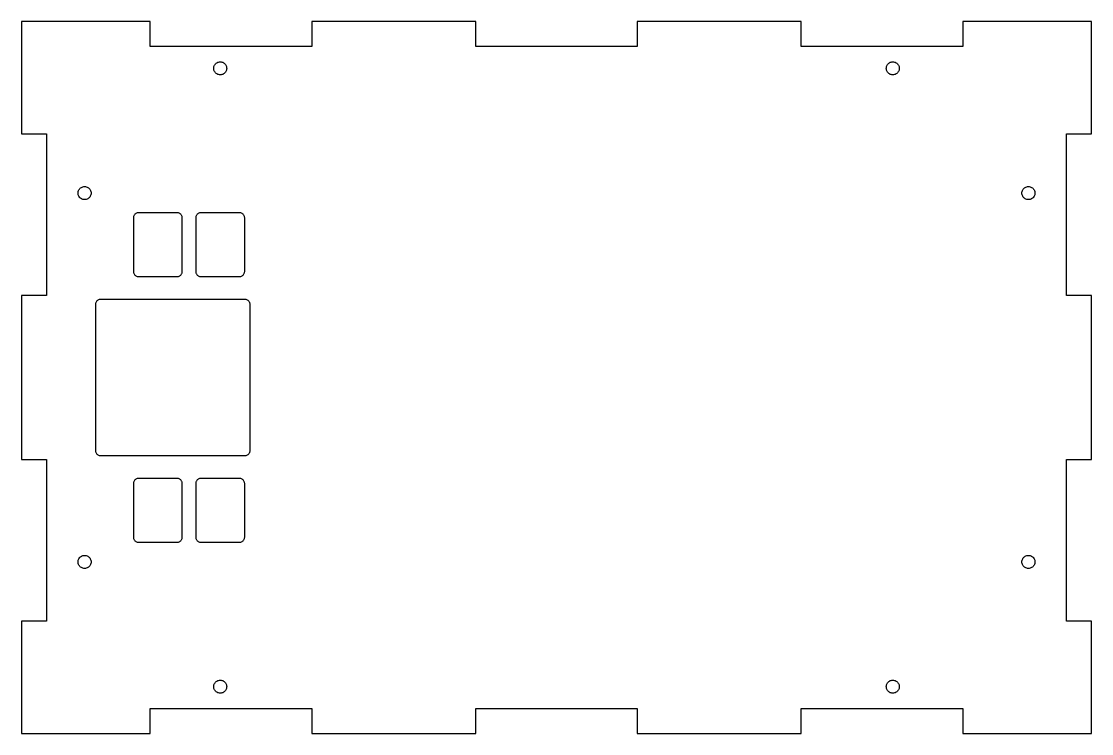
# Model space of a CAD drawing. Header units: metres. Extents: x -99 to 306, y -66 to 316.
# Drawn here: x 108.5 to 305.9, y -65.7 to 65.7 of the extents above; entities that cross this region are included whole.
import ezdxf

# ---------------------------------------------------------------- set-up
doc = ezdxf.new("R2010")
doc.units = ezdxf.units.M

msp = doc.modelspace()

# ---------------------------------------------------------------- linework, layer by layer
for p, q in [((108.552, 65.6129), (108.55, 65.6065)), ((108.55, 65.6065), (108.55, 65.6)), ((108.55, 65.6), (108.55, 44.95)), ((108.554, 65.6191), (108.552, 65.6129)), ((108.557, 65.625), (108.554, 65.6191)), ((108.56, 65.6304), (108.557, 65.625)), ((108.565, 65.6353), (108.56, 65.6304)), ((108.57, 65.6397), (108.565, 65.6353)), ((108.575, 65.6433), (108.57, 65.6397)), ((108.581, 65.6462), (108.575, 65.6433)), ((108.587, 65.6483), (108.581, 65.6462)), ((108.593, 65.6496), (108.587, 65.6483)), ((108.6, 65.65), (108.593, 65.6496)), ((132.25, 65.65), (108.6, 65.65)), ((132.257, 65.6496), (132.25, 65.65)), ((132.263, 65.6483), (132.257, 65.6496)), ((132.269, 65.6462), (132.263, 65.6483)), ((132.275, 65.6433), (132.269, 65.6462)), ((132.28, 65.6397), (132.275, 65.6433)), ((132.285, 65.6353), (132.28, 65.6397)), ((132.29, 65.6304), (132.285, 65.6353)), ((132.293, 65.625), (132.29, 65.6304)), ((132.296, 65.6191), (132.293, 65.625)), ((132.298, 65.6129), (132.296, 65.6191)), ((132.3, 65.6065), (132.298, 65.6129)), ((132.3, 65.6), (132.3, 65.6065)), ((132.3, 61.04), (132.3, 65.6)), ((162.102, 65.6129), (162.1, 65.6065)), ((162.1, 65.6065), (162.1, 65.6)), ((162.1, 65.6), (162.1, 61.04)), ((162.104, 65.6191), (162.102, 65.6129)), ((162.107, 65.625), (162.104, 65.6191)), ((162.11, 65.6304), (162.107, 65.625)), ((162.115, 65.6353), (162.11, 65.6304)), ((162.12, 65.6397), (162.115, 65.6353)), ((162.125, 65.6433), (162.12, 65.6397)), ((162.131, 65.6462), (162.125, 65.6433)), ((162.137, 65.6483), (162.131, 65.6462)), ((162.143, 65.6496), (162.137, 65.6483)), ((162.15, 65.65), (162.143, 65.6496)), ((192.25, 65.65), (162.15, 65.65)), ((192.257, 65.6496), (192.25, 65.65)), ((192.263, 65.6483), (192.257, 65.6496)), ((192.269, 65.6462), (192.263, 65.6483)), ((192.275, 65.6433), (192.269, 65.6462)), ((192.28, 65.6397), (192.275, 65.6433)), ((192.285, 65.6353), (192.28, 65.6397)), ((192.29, 65.6304), (192.285, 65.6353)), ((192.293, 65.625), (192.29, 65.6304)), ((192.296, 65.6191), (192.293, 65.625)), ((192.298, 65.6129), (192.296, 65.6191)), ((192.3, 65.6065), (192.298, 65.6129)), ((192.3, 65.6), (192.3, 65.6065)), ((192.3, 61.04), (192.3, 65.6)), ((222.102, 65.6129), (222.1, 65.6065)), ((222.1, 65.6065), (222.1, 65.6)), ((222.1, 65.6), (222.1, 61.04)), ((222.104, 65.6191), (222.102, 65.6129)), ((222.107, 65.625), (222.104, 65.6191)), ((222.11, 65.6304), (222.107, 65.625)), ((222.115, 65.6353), (222.11, 65.6304)), ((222.12, 65.6397), (222.115, 65.6353)), ((222.125, 65.6433), (222.12, 65.6397)), ((222.131, 65.6462), (222.125, 65.6433)), ((222.137, 65.6483), (222.131, 65.6462)), ((222.143, 65.6496), (222.137, 65.6483)), ((222.15, 65.65), (222.143, 65.6496)), ((252.25, 65.65), (222.15, 65.65)), ((252.257, 65.6496), (252.25, 65.65)), ((252.263, 65.6483), (252.257, 65.6496)), ((252.269, 65.6462), (252.263, 65.6483)), ((252.275, 65.6433), (252.269, 65.6462)), ((252.28, 65.6397), (252.275, 65.6433)), ((252.285, 65.6353), (252.28, 65.6397)), ((252.29, 65.6304), (252.285, 65.6353)), ((252.293, 65.625), (252.29, 65.6304)), ((252.296, 65.6191), (252.293, 65.625)), ((252.298, 65.6129), (252.296, 65.6191)), ((252.3, 65.6065), (252.298, 65.6129)), ((252.3, 65.6), (252.3, 65.6065)), ((252.3, 61.04), (252.3, 65.6)), ((282.102, 65.6129), (282.1, 65.6065)), ((282.1, 65.6065), (282.1, 65.6)), ((282.1, 65.6), (282.1, 61.04)), ((282.104, 65.6191), (282.102, 65.6129)), ((282.107, 65.625), (282.104, 65.6191)), ((282.11, 65.6304), (282.107, 65.625)), ((282.115, 65.6353), (282.11, 65.6304)), ((282.12, 65.6397), (282.115, 65.6353)), ((282.125, 65.6433), (282.12, 65.6397)), ((282.131, 65.6462), (282.125, 65.6433)), ((282.137, 65.6483), (282.131, 65.6462)), ((282.143, 65.6496), (282.137, 65.6483)), ((282.15, 65.65), (282.143, 65.6496)), ((305.8, 65.65), (282.15, 65.65)), ((305.807, 65.6496), (305.8, 65.65)), ((305.813, 65.6483), (305.807, 65.6496)), ((305.819, 65.6462), (305.813, 65.6483)), ((305.825, 65.6433), (305.819, 65.6462)), ((305.83, 65.6397), (305.825, 65.6433)), ((305.835, 65.6353), (305.83, 65.6397)), ((305.84, 65.6304), (305.835, 65.6353)), ((305.843, 65.625), (305.84, 65.6304)), ((305.846, 65.6191), (305.843, 65.625)), ((305.848, 65.6129), (305.846, 65.6191)), ((305.85, 65.6065), (305.848, 65.6129)), ((305.85, 65.6), (305.85, 65.6065)), ((305.85, 44.95), (305.85, 65.6)), ((162.1, 61.04), (132.3, 61.04)), ((222.1, 61.04), (192.3, 61.04)), ((282.1, 61.04), (252.3, 61.04)), ((144.01, 57.1566), (144.041, 57.3106)), ((144.041, 57.3106), (144.091, 57.4592)), ((144.091, 57.4592), (144.161, 57.5999)), ((144.161, 57.5999), (144.248, 57.7305)), ((144.248, 57.7305), (144.352, 57.8484)), ((144.352, 57.8484), (144.469, 57.9519)), ((144.469, 57.9519), (144.6, 58.0392)), ((144.6, 58.0392), (144.741, 58.1086)), ((144.741, 58.1086), (144.889, 58.159)), ((144.889, 58.159), (145.043, 58.1896)), ((145.043, 58.1896), (145.2, 58.1999)), ((145.2, 58.1999), (145.357, 58.1896)), ((145.357, 58.1896), (145.511, 58.159)), ((145.511, 58.159), (145.659, 58.1086)), ((145.659, 58.1086), (145.8, 58.0391)), ((145.8, 58.0391), (145.93, 57.9519)), ((145.93, 57.9519), (146.048, 57.8484)), ((146.048, 57.8484), (146.152, 57.7305)), ((146.152, 57.7305), (146.239, 57.5999)), ((146.239, 57.5999), (146.309, 57.4592)), ((146.309, 57.4592), (146.359, 57.3106)), ((146.359, 57.3106), (146.39, 57.1566)), ((268.01, 57.1566), (268.041, 57.3106)), ((268.041, 57.3106), (268.091, 57.4592)), ((268.091, 57.4592), (268.161, 57.5999)), ((268.161, 57.5999), (268.248, 57.7305)), ((268.248, 57.7305), (268.352, 57.8484)), ((268.352, 57.8484), (268.47, 57.9519)), ((268.47, 57.9519), (268.6, 58.0391)), ((268.6, 58.0391), (268.741, 58.1086)), ((268.741, 58.1086), (268.889, 58.159)), ((268.889, 58.159), (269.043, 58.1896)), ((269.043, 58.1896), (269.2, 58.1999)), ((269.2, 58.1999), (269.357, 58.1896)), ((269.357, 58.1896), (269.511, 58.159)), ((269.511, 58.159), (269.659, 58.1086)), ((269.659, 58.1086), (269.8, 58.0392)), ((269.8, 58.0392), (269.93, 57.9519)), ((269.93, 57.9519), (270.048, 57.8484)), ((270.048, 57.8484), (270.152, 57.7305)), ((270.152, 57.7305), (270.239, 57.5999)), ((270.239, 57.5999), (270.309, 57.4592)), ((270.309, 57.4592), (270.359, 57.3106)), ((270.359, 57.3106), (270.39, 57.1566)), ((144, 57), (144.01, 57.1566)), ((144.01, 56.8434), (144, 57)), ((144.041, 56.6894), (144.01, 56.8434)), ((144.091, 56.5409), (144.041, 56.6894)), ((144.161, 56.4), (144.091, 56.5409)), ((144.248, 56.2695), (144.161, 56.4)), ((144.352, 56.1515), (144.248, 56.2695)), ((144.469, 56.0481), (144.352, 56.1515)), ((144.6, 55.9608), (144.469, 56.0481)), ((144.741, 55.8914), (144.6, 55.9608)), ((144.889, 55.841), (144.741, 55.8914)), ((145.043, 55.8104), (144.889, 55.841)), ((145.2, 55.8001), (145.043, 55.8104)), ((145.357, 55.8104), (145.2, 55.8001)), ((145.511, 55.841), (145.357, 55.8104)), ((145.659, 55.8914), (145.511, 55.841)), ((145.8, 55.9609), (145.659, 55.8914)), ((145.93, 56.0481), (145.8, 55.9609)), ((146.048, 56.1515), (145.93, 56.0481)), ((146.152, 56.2695), (146.048, 56.1515)), ((146.239, 56.4), (146.152, 56.2695)), ((146.309, 56.5409), (146.239, 56.4)), ((146.359, 56.6894), (146.309, 56.5409)), ((146.39, 56.8434), (146.359, 56.6894)), ((146.39, 57.1566), (146.4, 57)), ((146.4, 57), (146.39, 56.8434)), ((268, 57), (268.01, 57.1566)), ((268.01, 56.8434), (268, 57)), ((268.041, 56.6894), (268.01, 56.8434)), ((268.091, 56.5409), (268.041, 56.6894)), ((268.161, 56.4), (268.091, 56.5409)), ((268.248, 56.2695), (268.161, 56.4)), ((268.352, 56.1515), (268.248, 56.2695)), ((268.47, 56.0481), (268.352, 56.1515)), ((268.6, 55.9609), (268.47, 56.0481)), ((268.741, 55.8914), (268.6, 55.9609)), ((268.889, 55.841), (268.741, 55.8914)), ((269.043, 55.8104), (268.889, 55.841)), ((269.2, 55.8001), (269.043, 55.8104)), ((269.357, 55.8104), (269.2, 55.8001)), ((269.511, 55.841), (269.357, 55.8104)), ((269.659, 55.8914), (269.511, 55.841)), ((269.8, 55.9608), (269.659, 55.8914)), ((269.93, 56.0481), (269.8, 55.9608)), ((270.048, 56.1515), (269.93, 56.0481)), ((270.152, 56.2695), (270.048, 56.1515)), ((270.239, 56.4), (270.152, 56.2695)), ((270.309, 56.5409), (270.239, 56.4)), ((270.359, 56.6894), (270.309, 56.5409)), ((270.39, 56.8434), (270.359, 56.6894)), ((270.39, 57.1566), (270.4, 57)), ((270.4, 57), (270.39, 56.8434)), ((108.55, 44.95), (108.55, 44.9435)), ((108.55, 44.9435), (108.552, 44.9371)), ((108.552, 44.9371), (108.554, 44.9309)), ((108.554, 44.9309), (108.557, 44.925)), ((108.557, 44.925), (108.56, 44.9196)), ((108.56, 44.9196), (108.565, 44.9146)), ((108.565, 44.9146), (108.57, 44.9103)), ((108.57, 44.9103), (108.575, 44.9067)), ((108.575, 44.9067), (108.581, 44.9038)), ((108.581, 44.9038), (108.587, 44.9017)), ((108.587, 44.9017), (108.593, 44.9004)), ((108.593, 44.9004), (108.6, 44.9)), ((108.6, 44.9), (113.16, 44.9)), ((113.16, 44.9), (113.16, 15.1)), ((301.24, 15.1), (301.24, 44.9)), ((301.24, 44.9), (305.8, 44.9)), ((305.8, 44.9), (305.807, 44.9004)), ((305.807, 44.9004), (305.813, 44.9017)), ((305.813, 44.9017), (305.819, 44.9038)), ((305.819, 44.9038), (305.825, 44.9067)), ((305.825, 44.9067), (305.83, 44.9103)), ((305.83, 44.9103), (305.835, 44.9146)), ((305.835, 44.9146), (305.84, 44.9196)), ((305.84, 44.9196), (305.843, 44.925)), ((305.843, 44.925), (305.846, 44.9309)), ((305.846, 44.9309), (305.848, 44.9371)), ((305.848, 44.9371), (305.85, 44.9435)), ((305.85, 44.9435), (305.85, 44.95)), ((119, 34), (119.01, 34.1566)), ((119.01, 33.8434), (119, 34)), ((119.01, 34.1566), (119.041, 34.3106)), ((119.041, 33.6894), (119.01, 33.8434)), ((119.041, 34.3106), (119.091, 34.4592)), ((119.091, 33.5409), (119.041, 33.6894)), ((119.091, 34.4592), (119.161, 34.5999)), ((119.161, 34.5999), (119.248, 34.7305)), ((119.248, 34.7305), (119.352, 34.8484)), ((119.352, 34.8484), (119.469, 34.9519)), ((119.469, 34.9519), (119.6, 35.0392)), ((119.6, 35.0392), (119.741, 35.1086)), ((119.741, 35.1086), (119.889, 35.159)), ((119.889, 35.159), (120.043, 35.1896)), ((120.043, 35.1896), (120.2, 35.1999)), ((120.2, 35.1999), (120.357, 35.1896)), ((120.357, 35.1896), (120.511, 35.159)), ((120.511, 35.159), (120.659, 35.1086)), ((120.659, 35.1086), (120.8, 35.0391)), ((120.8, 35.0391), (120.93, 34.9519)), ((120.93, 34.9519), (121.048, 34.8484)), ((121.048, 34.8484), (121.152, 34.7305)), ((121.152, 34.7305), (121.239, 34.5999)), ((121.239, 34.5999), (121.309, 34.4592)), ((121.309, 34.4592), (121.359, 34.3106)), ((121.359, 33.6894), (121.309, 33.5409)), ((121.359, 34.3106), (121.39, 34.1566)), ((121.39, 33.8434), (121.359, 33.6894)), ((121.39, 34.1566), (121.4, 34)), ((121.4, 34), (121.39, 33.8434)), ((293, 34), (293.01, 34.1566)), ((293.01, 33.8434), (293, 34)), ((293.01, 34.1566), (293.041, 34.3106)), ((293.041, 33.6894), (293.01, 33.8434)), ((293.041, 34.3106), (293.091, 34.4592)), ((293.091, 33.5409), (293.041, 33.6894)), ((293.091, 34.4592), (293.161, 34.5999)), ((293.161, 34.5999), (293.248, 34.7305)), ((293.248, 34.7305), (293.352, 34.8484)), ((293.352, 34.8484), (293.47, 34.9519)), ((293.47, 34.9519), (293.6, 35.0391)), ((293.6, 35.0391), (293.741, 35.1086)), ((293.741, 35.1086), (293.889, 35.159)), ((293.889, 35.159), (294.043, 35.1896)), ((294.043, 35.1896), (294.2, 35.1999)), ((294.2, 35.1999), (294.357, 35.1896)), ((294.357, 35.1896), (294.511, 35.159)), ((294.511, 35.159), (294.659, 35.1086)), ((294.659, 35.1086), (294.8, 35.0392)), ((294.8, 35.0392), (294.93, 34.9519)), ((294.93, 34.9519), (295.048, 34.8484)), ((295.048, 34.8484), (295.152, 34.7305)), ((295.152, 34.7305), (295.239, 34.5999)), ((295.239, 34.5999), (295.309, 34.4592)), ((295.309, 34.4592), (295.359, 34.3106)), ((295.359, 33.6894), (295.309, 33.5409)), ((295.359, 34.3106), (295.39, 34.1566)), ((295.39, 33.8434), (295.359, 33.6894)), ((295.39, 34.1566), (295.4, 34)), ((295.4, 34), (295.39, 33.8434)), ((119.161, 33.4), (119.091, 33.5409)), ((119.248, 33.2695), (119.161, 33.4)), ((119.352, 33.1515), (119.248, 33.2695)), ((119.469, 33.0481), (119.352, 33.1515)), ((119.6, 32.9608), (119.469, 33.0481)), ((119.741, 32.8914), (119.6, 32.9608)), ((119.889, 32.841), (119.741, 32.8914)), ((120.043, 32.8104), (119.889, 32.841)), ((120.2, 32.8001), (120.043, 32.8104)), ((120.357, 32.8104), (120.2, 32.8001)), ((120.511, 32.841), (120.357, 32.8104)), ((120.659, 32.8914), (120.511, 32.841)), ((120.8, 32.9609), (120.659, 32.8914)), ((120.93, 33.0481), (120.8, 32.9609)), ((121.048, 33.1515), (120.93, 33.0481)), ((121.152, 33.2695), (121.048, 33.1515)), ((121.239, 33.4), (121.152, 33.2695)), ((121.309, 33.5409), (121.239, 33.4)), ((293.161, 33.4), (293.091, 33.5409)), ((293.248, 33.2695), (293.161, 33.4)), ((293.352, 33.1515), (293.248, 33.2695)), ((293.47, 33.0481), (293.352, 33.1515)), ((293.6, 32.9609), (293.47, 33.0481)), ((293.741, 32.8914), (293.6, 32.9609)), ((293.889, 32.841), (293.741, 32.8914)), ((294.043, 32.8104), (293.889, 32.841)), ((294.2, 32.8001), (294.043, 32.8104)), ((294.357, 32.8104), (294.2, 32.8001)), ((294.511, 32.841), (294.357, 32.8104)), ((294.659, 32.8914), (294.511, 32.841)), ((294.8, 32.9608), (294.659, 32.8914)), ((294.93, 33.0481), (294.8, 32.9608)), ((295.048, 33.1515), (294.93, 33.0481)), ((295.152, 33.2695), (295.048, 33.1515)), ((295.239, 33.4), (295.152, 33.2695)), ((295.309, 33.5409), (295.239, 33.4)), ((129.25, 29.4984), (129.258, 29.624)), ((129.258, 29.624), (129.282, 29.7459)), ((129.282, 29.7459), (129.322, 29.8635)), ((129.322, 29.8635), (129.377, 29.9749)), ((129.377, 29.9749), (129.446, 30.0783)), ((129.446, 30.0783), (129.528, 30.1717)), ((129.528, 30.1717), (129.622, 30.2536)), ((129.622, 30.2536), (129.725, 30.3227)), ((129.725, 30.3227), (129.836, 30.3776)), ((129.836, 30.3776), (129.954, 30.4175)), ((129.954, 30.4175), (130.076, 30.4418)), ((130.076, 30.4418), (130.202, 30.45)), ((130.202, 30.45), (137.198, 30.45)), ((137.198, 30.45), (137.324, 30.4418)), ((137.324, 30.4418), (137.446, 30.4175)), ((137.446, 30.4175), (137.564, 30.3776)), ((137.564, 30.3776), (137.675, 30.3227)), ((137.675, 30.3227), (137.778, 30.2536)), ((137.778, 30.2536), (137.872, 30.1717)), ((137.872, 30.1717), (137.954, 30.0783)), ((137.954, 30.0783), (138.023, 29.9749)), ((138.023, 29.9749), (138.078, 29.8635)), ((138.078, 29.8635), (138.118, 29.7459)), ((138.118, 29.7459), (138.142, 29.624)), ((138.142, 29.624), (138.15, 29.4984)), ((140.75, 29.4984), (140.758, 29.624)), ((140.758, 29.624), (140.782, 29.7459)), ((140.782, 29.7459), (140.822, 29.8635)), ((140.822, 29.8635), (140.877, 29.9749)), ((140.877, 29.9749), (140.946, 30.0783)), ((140.946, 30.0783), (141.028, 30.1717)), ((141.028, 30.1717), (141.122, 30.2536)), ((141.122, 30.2536), (141.225, 30.3227)), ((141.225, 30.3227), (141.336, 30.3776)), ((141.336, 30.3776), (141.454, 30.4175)), ((141.454, 30.4175), (141.576, 30.4418)), ((141.576, 30.4418), (141.702, 30.45)), ((141.702, 30.45), (148.698, 30.45)), ((148.698, 30.45), (148.824, 30.4418)), ((148.824, 30.4418), (148.946, 30.4175)), ((148.946, 30.4175), (149.064, 30.3776)), ((149.064, 30.3776), (149.175, 30.3227)), ((149.175, 30.3227), (149.278, 30.2536)), ((149.278, 30.2536), (149.372, 30.1717)), ((149.372, 30.1717), (149.454, 30.0783)), ((149.454, 30.0783), (149.523, 29.9749)), ((149.523, 29.9749), (149.578, 29.8635)), ((149.578, 29.8635), (149.618, 29.7459)), ((149.618, 29.7459), (149.642, 29.624)), ((149.642, 29.624), (149.65, 29.4984)), ((129.25, 19.5016), (129.25, 29.4984)), ((138.15, 29.4984), (138.15, 19.5016)), ((140.75, 19.5016), (140.75, 29.4984)), ((149.65, 29.4984), (149.65, 19.5016)), ((129.258, 19.376), (129.25, 19.5016)), ((129.282, 19.2541), (129.258, 19.376)), ((129.322, 19.1365), (129.282, 19.2541)), ((129.377, 19.0251), (129.322, 19.1365)), ((129.446, 18.9217), (129.377, 19.0251)), ((129.528, 18.8283), (129.446, 18.9217)), ((129.622, 18.7464), (129.528, 18.8283)), ((129.725, 18.6773), (129.622, 18.7464)), ((129.836, 18.6224), (129.725, 18.6773)), ((129.954, 18.5825), (129.836, 18.6224)), ((130.076, 18.5582), (129.954, 18.5825)), ((130.202, 18.55), (130.076, 18.5582)), ((137.198, 18.55), (130.202, 18.55)), ((137.324, 18.5582), (137.198, 18.55)), ((137.446, 18.5825), (137.324, 18.5582)), ((137.564, 18.6224), (137.446, 18.5825)), ((137.675, 18.6773), (137.564, 18.6224)), ((137.778, 18.7464), (137.675, 18.6773)), ((137.872, 18.8283), (137.778, 18.7464)), ((137.954, 18.9217), (137.872, 18.8283)), ((138.023, 19.0251), (137.954, 18.9217)), ((138.078, 19.1365), (138.023, 19.0251)), ((138.118, 19.2541), (138.078, 19.1365)), ((138.142, 19.376), (138.118, 19.2541)), ((138.15, 19.5016), (138.142, 19.376)), ((140.758, 19.376), (140.75, 19.5016)), ((140.782, 19.2541), (140.758, 19.376)), ((140.822, 19.1365), (140.782, 19.2541)), ((140.877, 19.0251), (140.822, 19.1365)), ((140.946, 18.9217), (140.877, 19.0251)), ((141.028, 18.8283), (140.946, 18.9217)), ((141.122, 18.7464), (141.028, 18.8283)), ((141.225, 18.6773), (141.122, 18.7464)), ((141.336, 18.6224), (141.225, 18.6773)), ((141.454, 18.5825), (141.336, 18.6224)), ((141.576, 18.5582), (141.454, 18.5825)), ((141.702, 18.55), (141.576, 18.5582)), ((148.698, 18.55), (141.702, 18.55)), ((148.824, 18.5582), (148.698, 18.55)), ((148.946, 18.5825), (148.824, 18.5582)), ((149.064, 18.6224), (148.946, 18.5825)), ((149.175, 18.6773), (149.064, 18.6224)), ((149.278, 18.7464), (149.175, 18.6773)), ((149.372, 18.8283), (149.278, 18.7464)), ((149.454, 18.9217), (149.372, 18.8283)), ((149.523, 19.0251), (149.454, 18.9217)), ((149.578, 19.1365), (149.523, 19.0251)), ((149.618, 19.2541), (149.578, 19.1365)), ((149.642, 19.376), (149.618, 19.2541)), ((149.65, 19.5016), (149.642, 19.376)), ((108.552, 15.0629), (108.55, 15.0565)), ((108.55, 15.0565), (108.55, 15.05)), ((108.55, 15.05), (108.55, -15.05)), ((108.554, 15.0691), (108.552, 15.0629)), ((108.557, 15.075), (108.554, 15.0691)), ((108.56, 15.0804), (108.557, 15.075)), ((108.565, 15.0853), (108.56, 15.0804)), ((108.57, 15.0897), (108.565, 15.0853)), ((108.575, 15.0933), (108.57, 15.0897)), ((108.581, 15.0962), (108.575, 15.0933)), ((108.587, 15.0983), (108.581, 15.0962)), ((108.593, 15.0996), (108.587, 15.0983)), ((108.6, 15.1), (108.593, 15.0996)), ((113.16, 15.1), (108.6, 15.1)), ((122.282, 13.7459), (122.322, 13.8635)), ((122.322, 13.8635), (122.377, 13.9749)), ((122.377, 13.9749), (122.446, 14.0783)), ((122.446, 14.0783), (122.528, 14.1717)), ((122.528, 14.1717), (122.622, 14.2536)), ((122.622, 14.2536), (122.725, 14.3227)), ((122.725, 14.3227), (122.836, 14.3776)), ((122.836, 14.3776), (122.954, 14.4175)), ((122.954, 14.4175), (123.076, 14.4418)), ((123.076, 14.4418), (123.202, 14.45)), ((123.202, 14.45), (149.698, 14.45)), ((149.698, 14.45), (149.824, 14.4418)), ((149.824, 14.4418), (149.946, 14.4175)), ((149.946, 14.4175), (150.064, 14.3776)), ((150.064, 14.3776), (150.175, 14.3227)), ((150.175, 14.3227), (150.278, 14.2536)), ((150.278, 14.2536), (150.372, 14.1717)), ((150.372, 14.1717), (150.454, 14.0783)), ((150.454, 14.0783), (150.523, 13.9749)), ((150.523, 13.9749), (150.578, 13.8635)), ((150.578, 13.8635), (150.618, 13.7459)), ((305.8, 15.1), (301.24, 15.1)), ((305.807, 15.0996), (305.8, 15.1)), ((305.813, 15.0983), (305.807, 15.0996)), ((305.819, 15.0962), (305.813, 15.0983)), ((305.825, 15.0933), (305.819, 15.0962)), ((305.83, 15.0897), (305.825, 15.0933)), ((305.835, 15.0853), (305.83, 15.0897)), ((305.84, 15.0804), (305.835, 15.0853)), ((305.843, 15.075), (305.84, 15.0804)), ((305.846, 15.0691), (305.843, 15.075)), ((305.848, 15.0629), (305.846, 15.0691)), ((305.85, 15.0565), (305.848, 15.0629)), ((305.85, 15.05), (305.85, 15.0565)), ((305.85, -15.05), (305.85, 15.05)), ((122.25, 13.4984), (122.258, 13.624)), ((122.25, -13.4984), (122.25, 13.4984)), ((122.258, 13.624), (122.282, 13.7459)), ((150.618, 13.7459), (150.642, 13.624)), ((150.642, 13.624), (150.65, 13.4984)), ((150.65, 13.4984), (150.65, -13.4984)), ((122.258, -13.624), (122.25, -13.4984)), ((122.282, -13.7459), (122.258, -13.624)), ((122.322, -13.8635), (122.282, -13.7459)), ((150.618, -13.7459), (150.578, -13.8635)), ((150.642, -13.624), (150.618, -13.7459)), ((150.65, -13.4984), (150.642, -13.624)), ((108.55, -15.05), (108.55, -15.0565)), ((108.55, -15.0565), (108.552, -15.0629)), ((108.552, -15.0629), (108.554, -15.0691)), ((108.554, -15.0691), (108.557, -15.075)), ((108.557, -15.075), (108.56, -15.0804)), ((108.56, -15.0804), (108.565, -15.0853)), ((108.565, -15.0853), (108.57, -15.0897)), ((108.57, -15.0897), (108.575, -15.0933)), ((108.575, -15.0933), (108.581, -15.0962)), ((108.581, -15.0962), (108.587, -15.0983)), ((108.587, -15.0983), (108.593, -15.0996)), ((108.593, -15.0996), (108.6, -15.1)), ((108.6, -15.1), (113.16, -15.1)), ((113.16, -15.1), (113.16, -44.9)), ((122.377, -13.9749), (122.322, -13.8635)), ((122.446, -14.0783), (122.377, -13.9749)), ((122.528, -14.1717), (122.446, -14.0783)), ((122.622, -14.2536), (122.528, -14.1717)), ((122.725, -14.3227), (122.622, -14.2536)), ((122.836, -14.3776), (122.725, -14.3227)), ((122.954, -14.4175), (122.836, -14.3776)), ((123.076, -14.4418), (122.954, -14.4175)), ((123.202, -14.45), (123.076, -14.4418)), ((149.698, -14.45), (123.202, -14.45)), ((149.824, -14.4418), (149.698, -14.45)), ((149.946, -14.4175), (149.824, -14.4418)), ((150.064, -14.3776), (149.946, -14.4175)), ((150.175, -14.3227), (150.064, -14.3776)), ((150.278, -14.2536), (150.175, -14.3227)), ((150.372, -14.1717), (150.278, -14.2536)), ((150.454, -14.0783), (150.372, -14.1717)), ((150.523, -13.9749), (150.454, -14.0783)), ((150.578, -13.8635), (150.523, -13.9749)), ((301.24, -44.9), (301.24, -15.1)), ((301.24, -15.1), (305.8, -15.1)), ((305.8, -15.1), (305.807, -15.0996)), ((305.807, -15.0996), (305.813, -15.0983)), ((305.813, -15.0983), (305.819, -15.0962)), ((305.819, -15.0962), (305.825, -15.0933)), ((305.825, -15.0933), (305.83, -15.0897)), ((305.83, -15.0897), (305.835, -15.0853)), ((305.835, -15.0853), (305.84, -15.0804)), ((305.84, -15.0804), (305.843, -15.075)), ((305.843, -15.075), (305.846, -15.0691)), ((305.846, -15.0691), (305.848, -15.0629)), ((305.848, -15.0629), (305.85, -15.0565)), ((305.85, -15.0565), (305.85, -15.05)), ((129.25, -19.5016), (129.258, -19.376)), ((129.25, -29.4984), (129.25, -19.5016)), ((129.258, -19.376), (129.282, -19.2541)), ((129.282, -19.2541), (129.322, -19.1365)), ((129.322, -19.1365), (129.377, -19.0251)), ((129.377, -19.0251), (129.446, -18.9217)), ((129.446, -18.9217), (129.528, -18.8283)), ((129.528, -18.8283), (129.622, -18.7464)), ((129.622, -18.7464), (129.725, -18.6773)), ((129.725, -18.6773), (129.836, -18.6224)), ((129.836, -18.6224), (129.954, -18.5825)), ((129.954, -18.5825), (130.076, -18.5582)), ((130.076, -18.5582), (130.202, -18.55)), ((130.202, -18.55), (137.198, -18.55)), ((137.198, -18.55), (137.324, -18.5582)), ((137.324, -18.5582), (137.446, -18.5825)), ((137.446, -18.5825), (137.564, -18.6224)), ((137.564, -18.6224), (137.675, -18.6773)), ((137.675, -18.6773), (137.778, -18.7464)), ((137.778, -18.7464), (137.872, -18.8283)), ((137.872, -18.8283), (137.954, -18.9217)), ((137.954, -18.9217), (138.023, -19.0251)), ((138.023, -19.0251), (138.078, -19.1365)), ((138.078, -19.1365), (138.118, -19.2541)), ((138.118, -19.2541), (138.142, -19.376)), ((138.142, -19.376), (138.15, -19.5016)), ((138.15, -19.5016), (138.15, -29.4984)), ((140.75, -19.5016), (140.758, -19.376)), ((140.75, -29.4984), (140.75, -19.5016)), ((140.758, -19.376), (140.782, -19.2541)), ((140.782, -19.2541), (140.822, -19.1365)), ((140.822, -19.1365), (140.877, -19.0251)), ((140.877, -19.0251), (140.946, -18.9217)), ((140.946, -18.9217), (141.028, -18.8283)), ((141.028, -18.8283), (141.122, -18.7464)), ((141.122, -18.7464), (141.225, -18.6773)), ((141.225, -18.6773), (141.336, -18.6224)), ((141.336, -18.6224), (141.454, -18.5825)), ((141.454, -18.5825), (141.576, -18.5582)), ((141.576, -18.5582), (141.702, -18.55)), ((141.702, -18.55), (148.698, -18.55)), ((148.698, -18.55), (148.824, -18.5582)), ((148.824, -18.5582), (148.946, -18.5825)), ((148.946, -18.5825), (149.064, -18.6224)), ((149.064, -18.6224), (149.175, -18.6773)), ((149.175, -18.6773), (149.278, -18.7464)), ((149.278, -18.7464), (149.372, -18.8283)), ((149.372, -18.8283), (149.454, -18.9217)), ((149.454, -18.9217), (149.523, -19.0251)), ((149.523, -19.0251), (149.578, -19.1365)), ((149.578, -19.1365), (149.618, -19.2541)), ((149.618, -19.2541), (149.642, -19.376)), ((149.642, -19.376), (149.65, -19.5016)), ((149.65, -19.5016), (149.65, -29.4984)), ((129.258, -29.624), (129.25, -29.4984)), ((138.15, -29.4984), (138.142, -29.624)), ((140.758, -29.624), (140.75, -29.4984)), ((149.65, -29.4984), (149.642, -29.624)), ((129.282, -29.7459), (129.258, -29.624)), ((129.322, -29.8635), (129.282, -29.7459)), ((129.377, -29.9749), (129.322, -29.8635)), ((129.446, -30.0783), (129.377, -29.9749)), ((129.528, -30.1717), (129.446, -30.0783)), ((129.622, -30.2536), (129.528, -30.1717)), ((129.725, -30.3227), (129.622, -30.2536)), ((129.836, -30.3776), (129.725, -30.3227)), ((129.954, -30.4175), (129.836, -30.3776)), ((130.076, -30.4418), (129.954, -30.4175)), ((130.202, -30.45), (130.076, -30.4418)), ((137.198, -30.45), (130.202, -30.45)), ((137.324, -30.4418), (137.198, -30.45)), ((137.446, -30.4175), (137.324, -30.4418)), ((137.564, -30.3776), (137.446, -30.4175)), ((137.675, -30.3227), (137.564, -30.3776)), ((137.778, -30.2536), (137.675, -30.3227)), ((137.872, -30.1717), (137.778, -30.2536)), ((137.954, -30.0783), (137.872, -30.1717)), ((138.023, -29.9749), (137.954, -30.0783)), ((138.078, -29.8635), (138.023, -29.9749)), ((138.118, -29.7459), (138.078, -29.8635)), ((138.142, -29.624), (138.118, -29.7459)), ((140.782, -29.7459), (140.758, -29.624)), ((140.822, -29.8635), (140.782, -29.7459)), ((140.877, -29.9749), (140.822, -29.8635)), ((140.946, -30.0783), (140.877, -29.9749)), ((141.028, -30.1717), (140.946, -30.0783)), ((141.122, -30.2536), (141.028, -30.1717)), ((141.225, -30.3227), (141.122, -30.2536)), ((141.336, -30.3776), (141.225, -30.3227)), ((141.454, -30.4175), (141.336, -30.3776)), ((141.576, -30.4418), (141.454, -30.4175)), ((141.702, -30.45), (141.576, -30.4418)), ((148.698, -30.45), (141.702, -30.45)), ((148.824, -30.4418), (148.698, -30.45)), ((148.946, -30.4175), (148.824, -30.4418)), ((149.064, -30.3776), (148.946, -30.4175)), ((149.175, -30.3227), (149.064, -30.3776)), ((149.278, -30.2536), (149.175, -30.3227)), ((149.372, -30.1717), (149.278, -30.2536)), ((149.454, -30.0783), (149.372, -30.1717)), ((149.523, -29.9749), (149.454, -30.0783)), ((149.578, -29.8635), (149.523, -29.9749)), ((149.618, -29.7459), (149.578, -29.8635)), ((149.642, -29.624), (149.618, -29.7459)), ((119.041, -33.6894), (119.091, -33.5409)), ((119.091, -33.5409), (119.161, -33.4)), ((119.161, -33.4), (119.248, -33.2695)), ((119.248, -33.2695), (119.352, -33.1515)), ((119.352, -33.1515), (119.469, -33.0481)), ((119.469, -33.0481), (119.6, -32.9608)), ((119.6, -32.9608), (119.741, -32.8914)), ((119.741, -32.8914), (119.889, -32.841)), ((119.889, -32.841), (120.043, -32.8104)), ((120.043, -32.8104), (120.2, -32.8001)), ((120.2, -32.8001), (120.357, -32.8104)), ((120.357, -32.8104), (120.511, -32.841)), ((120.511, -32.841), (120.659, -32.8914)), ((120.659, -32.8914), (120.8, -32.9609)), ((120.8, -32.9609), (120.93, -33.0481)), ((120.93, -33.0481), (121.048, -33.1515)), ((121.048, -33.1515), (121.152, -33.2695)), ((121.152, -33.2695), (121.239, -33.4)), ((121.239, -33.4), (121.309, -33.5409)), ((121.309, -33.5409), (121.359, -33.6894)), ((293.041, -33.6894), (293.091, -33.5409)), ((293.091, -33.5409), (293.161, -33.4)), ((293.161, -33.4), (293.248, -33.2695)), ((293.248, -33.2695), (293.352, -33.1515)), ((293.352, -33.1515), (293.47, -33.0481)), ((293.47, -33.0481), (293.6, -32.9609)), ((293.6, -32.9609), (293.741, -32.8914)), ((293.741, -32.8914), (293.889, -32.841)), ((293.889, -32.841), (294.043, -32.8104)), ((294.043, -32.8104), (294.2, -32.8001)), ((294.2, -32.8001), (294.357, -32.8104)), ((294.357, -32.8104), (294.511, -32.841)), ((294.511, -32.841), (294.659, -32.8914)), ((294.659, -32.8914), (294.8, -32.9608)), ((294.8, -32.9608), (294.93, -33.0481)), ((294.93, -33.0481), (295.048, -33.1515)), ((295.048, -33.1515), (295.152, -33.2695)), ((295.152, -33.2695), (295.239, -33.4)), ((295.239, -33.4), (295.309, -33.5409)), ((295.309, -33.5409), (295.359, -33.6894)), ((119, -34), (119.01, -33.8434)), ((119.01, -34.1566), (119, -34)), ((119.01, -33.8434), (119.041, -33.6894)), ((119.041, -34.3106), (119.01, -34.1566)), ((119.091, -34.4592), (119.041, -34.3106)), ((119.161, -34.5999), (119.091, -34.4592)), ((119.248, -34.7305), (119.161, -34.5999)), ((119.352, -34.8484), (119.248, -34.7305)), ((119.469, -34.9519), (119.352, -34.8484)), ((119.6, -35.0392), (119.469, -34.9519)), ((119.741, -35.1086), (119.6, -35.0392)), ((119.889, -35.159), (119.741, -35.1086)), ((120.043, -35.1896), (119.889, -35.159)), ((120.2, -35.1999), (120.043, -35.1896)), ((120.357, -35.1896), (120.2, -35.1999)), ((120.511, -35.159), (120.357, -35.1896)), ((120.659, -35.1086), (120.511, -35.159)), ((120.8, -35.0391), (120.659, -35.1086)), ((120.93, -34.9519), (120.8, -35.0391)), ((121.048, -34.8484), (120.93, -34.9519)), ((121.152, -34.7305), (121.048, -34.8484)), ((121.239, -34.5999), (121.152, -34.7305)), ((121.309, -34.4592), (121.239, -34.5999)), ((121.359, -34.3106), (121.309, -34.4592)), ((121.359, -33.6894), (121.39, -33.8434)), ((121.39, -34.1566), (121.359, -34.3106)), ((121.39, -33.8434), (121.4, -34)), ((121.4, -34), (121.39, -34.1566)), ((293, -34), (293.01, -33.8434)), ((293.01, -34.1566), (293, -34)), ((293.01, -33.8434), (293.041, -33.6894)), ((293.041, -34.3106), (293.01, -34.1566)), ((293.091, -34.4592), (293.041, -34.3106)), ((293.161, -34.5999), (293.091, -34.4592)), ((293.248, -34.7305), (293.161, -34.5999)), ((293.352, -34.8484), (293.248, -34.7305)), ((293.47, -34.9519), (293.352, -34.8484)), ((293.6, -35.0391), (293.47, -34.9519)), ((293.741, -35.1086), (293.6, -35.0391)), ((293.889, -35.159), (293.741, -35.1086)), ((294.043, -35.1896), (293.889, -35.159)), ((294.2, -35.1999), (294.043, -35.1896)), ((294.357, -35.1896), (294.2, -35.1999)), ((294.511, -35.159), (294.357, -35.1896)), ((294.659, -35.1086), (294.511, -35.159)), ((294.8, -35.0392), (294.659, -35.1086)), ((294.93, -34.9519), (294.8, -35.0392)), ((295.048, -34.8484), (294.93, -34.9519)), ((295.152, -34.7305), (295.048, -34.8484)), ((295.239, -34.5999), (295.152, -34.7305)), ((295.309, -34.4592), (295.239, -34.5999)), ((295.359, -34.3106), (295.309, -34.4592)), ((295.359, -33.6894), (295.39, -33.8434)), ((295.39, -34.1566), (295.359, -34.3106)), ((295.39, -33.8434), (295.4, -34)), ((295.4, -34), (295.39, -34.1566)), ((108.552, -44.9371), (108.55, -44.9435)), ((108.55, -44.9435), (108.55, -44.95)), ((108.55, -44.95), (108.55, -65.6)), ((108.554, -44.9309), (108.552, -44.9371)), ((108.557, -44.925), (108.554, -44.9309)), ((108.56, -44.9196), (108.557, -44.925)), ((108.565, -44.9146), (108.56, -44.9196)), ((108.57, -44.9103), (108.565, -44.9146)), ((108.575, -44.9067), (108.57, -44.9103)), ((108.581, -44.9038), (108.575, -44.9067)), ((108.587, -44.9017), (108.581, -44.9038)), ((108.593, -44.9004), (108.587, -44.9017)), ((108.6, -44.9), (108.593, -44.9004)), ((113.16, -44.9), (108.6, -44.9)), ((305.8, -44.9), (301.24, -44.9)), ((305.807, -44.9004), (305.8, -44.9)), ((305.813, -44.9017), (305.807, -44.9004)), ((305.819, -44.9038), (305.813, -44.9017)), ((305.825, -44.9067), (305.819, -44.9038)), ((305.83, -44.9103), (305.825, -44.9067)), ((305.835, -44.9146), (305.83, -44.9103)), ((305.84, -44.9196), (305.835, -44.9146)), ((305.843, -44.925), (305.84, -44.9196)), ((305.846, -44.9309), (305.843, -44.925)), ((305.848, -44.9371), (305.846, -44.9309)), ((305.85, -44.9435), (305.848, -44.9371)), ((305.85, -44.95), (305.85, -44.9435)), ((305.85, -65.6), (305.85, -44.95)), ((144, -57), (144.01, -56.8434)), ((144.01, -57.1566), (144, -57)), ((144.01, -56.8434), (144.041, -56.6894)), ((144.041, -57.3106), (144.01, -57.1566)), ((144.041, -56.6894), (144.091, -56.5409)), ((144.091, -56.5409), (144.161, -56.4)), ((144.161, -56.4), (144.248, -56.2695)), ((144.248, -56.2695), (144.352, -56.1515)), ((144.352, -56.1515), (144.469, -56.0481)), ((144.469, -56.0481), (144.6, -55.9608)), ((144.6, -55.9608), (144.741, -55.8914)), ((144.741, -55.8914), (144.889, -55.841)), ((144.889, -55.841), (145.043, -55.8104)), ((145.043, -55.8104), (145.2, -55.8001)), ((145.2, -55.8001), (145.357, -55.8104)), ((145.357, -55.8104), (145.511, -55.841)), ((145.511, -55.841), (145.659, -55.8914)), ((145.659, -55.8914), (145.8, -55.9609)), ((145.8, -55.9609), (145.93, -56.0481)), ((145.93, -56.0481), (146.048, -56.1515)), ((146.048, -56.1515), (146.152, -56.2695)), ((146.152, -56.2695), (146.239, -56.4)), ((146.239, -56.4), (146.309, -56.5409)), ((146.309, -56.5409), (146.359, -56.6894)), ((146.359, -56.6894), (146.39, -56.8434)), ((146.39, -57.1566), (146.359, -57.3106)), ((146.39, -56.8434), (146.4, -57)), ((146.4, -57), (146.39, -57.1566)), ((268, -57), (268.01, -56.8434)), ((268.01, -57.1566), (268, -57)), ((268.01, -56.8434), (268.041, -56.6894)), ((268.041, -57.3106), (268.01, -57.1566)), ((268.041, -56.6894), (268.091, -56.5409)), ((268.091, -56.5409), (268.161, -56.4)), ((268.161, -56.4), (268.248, -56.2695)), ((268.248, -56.2695), (268.352, -56.1515)), ((268.352, -56.1515), (268.47, -56.0481)), ((268.47, -56.0481), (268.6, -55.9609)), ((268.6, -55.9609), (268.741, -55.8914)), ((268.741, -55.8914), (268.889, -55.841)), ((268.889, -55.841), (269.043, -55.8104)), ((269.043, -55.8104), (269.2, -55.8001)), ((269.2, -55.8001), (269.357, -55.8104)), ((269.357, -55.8104), (269.511, -55.841)), ((269.511, -55.841), (269.659, -55.8914)), ((269.659, -55.8914), (269.8, -55.9608)), ((269.8, -55.9608), (269.93, -56.0481)), ((269.93, -56.0481), (270.048, -56.1515)), ((270.048, -56.1515), (270.152, -56.2695)), ((270.152, -56.2695), (270.239, -56.4)), ((270.239, -56.4), (270.309, -56.5409)), ((270.309, -56.5409), (270.359, -56.6894)), ((270.359, -56.6894), (270.39, -56.8434)), ((270.39, -57.1566), (270.359, -57.3106)), ((270.39, -56.8434), (270.4, -57)), ((270.4, -57), (270.39, -57.1566)), ((144.091, -57.4592), (144.041, -57.3106)), ((144.161, -57.5999), (144.091, -57.4592)), ((144.248, -57.7305), (144.161, -57.5999)), ((144.352, -57.8484), (144.248, -57.7305)), ((144.469, -57.9519), (144.352, -57.8484)), ((144.6, -58.0392), (144.469, -57.9519)), ((144.741, -58.1086), (144.6, -58.0392)), ((144.889, -58.159), (144.741, -58.1086)), ((145.043, -58.1896), (144.889, -58.159)), ((145.2, -58.1999), (145.043, -58.1896)), ((145.357, -58.1896), (145.2, -58.1999)), ((145.511, -58.159), (145.357, -58.1896)), ((145.659, -58.1086), (145.511, -58.159)), ((145.8, -58.0391), (145.659, -58.1086)), ((145.93, -57.9519), (145.8, -58.0391)), ((146.048, -57.8484), (145.93, -57.9519)), ((146.152, -57.7305), (146.048, -57.8484)), ((146.239, -57.5999), (146.152, -57.7305)), ((146.309, -57.4592), (146.239, -57.5999)), ((146.359, -57.3106), (146.309, -57.4592)), ((268.091, -57.4592), (268.041, -57.3106)), ((268.161, -57.5999), (268.091, -57.4592)), ((268.248, -57.7305), (268.161, -57.5999)), ((268.352, -57.8484), (268.248, -57.7305)), ((268.47, -57.9519), (268.352, -57.8484)), ((268.6, -58.0391), (268.47, -57.9519)), ((268.741, -58.1086), (268.6, -58.0391)), ((268.889, -58.159), (268.741, -58.1086)), ((269.043, -58.1896), (268.889, -58.159)), ((269.2, -58.1999), (269.043, -58.1896)), ((269.357, -58.1896), (269.2, -58.1999)), ((269.511, -58.159), (269.357, -58.1896)), ((269.659, -58.1086), (269.511, -58.159)), ((269.8, -58.0392), (269.659, -58.1086)), ((269.93, -57.9519), (269.8, -58.0392)), ((270.048, -57.8484), (269.93, -57.9519)), ((270.152, -57.7305), (270.048, -57.8484)), ((270.239, -57.5999), (270.152, -57.7305)), ((270.309, -57.4592), (270.239, -57.5999)), ((270.359, -57.3106), (270.309, -57.4592)), ((132.3, -65.6), (132.3, -61.04)), ((132.3, -61.04), (162.1, -61.04)), ((162.1, -61.04), (162.1, -65.6)), ((192.3, -65.6), (192.3, -61.04)), ((192.3, -61.04), (222.1, -61.04)), ((222.1, -61.04), (222.1, -65.6)), ((252.3, -65.6), (252.3, -61.04)), ((252.3, -61.04), (282.1, -61.04)), ((282.1, -61.04), (282.1, -65.6)), ((108.55, -65.6), (108.55, -65.6065)), ((108.55, -65.6065), (108.552, -65.6129)), ((108.552, -65.6129), (108.554, -65.6191)), ((108.554, -65.6191), (108.557, -65.625)), ((108.557, -65.625), (108.56, -65.6304)), ((108.56, -65.6304), (108.565, -65.6353)), ((108.565, -65.6353), (108.57, -65.6397)), ((108.57, -65.6397), (108.575, -65.6433)), ((108.575, -65.6433), (108.581, -65.6462)), ((108.581, -65.6462), (108.587, -65.6483)), ((108.587, -65.6483), (108.593, -65.6496)), ((108.593, -65.6496), (108.6, -65.65)), ((108.6, -65.65), (132.25, -65.65)), ((132.25, -65.65), (132.257, -65.6496)), ((132.257, -65.6496), (132.263, -65.6483)), ((132.263, -65.6483), (132.269, -65.6462)), ((132.269, -65.6462), (132.275, -65.6433)), ((132.275, -65.6433), (132.28, -65.6397)), ((132.28, -65.6397), (132.285, -65.6353)), ((132.285, -65.6353), (132.29, -65.6304)), ((132.29, -65.6304), (132.293, -65.625)), ((132.293, -65.625), (132.296, -65.6191)), ((132.296, -65.6191), (132.298, -65.6129)), ((132.298, -65.6129), (132.3, -65.6065)), ((132.3, -65.6065), (132.3, -65.6)), ((162.1, -65.6), (162.1, -65.6065)), ((162.1, -65.6065), (162.102, -65.6129)), ((162.102, -65.6129), (162.104, -65.6191)), ((162.104, -65.6191), (162.107, -65.625)), ((162.107, -65.625), (162.11, -65.6304)), ((162.11, -65.6304), (162.115, -65.6353)), ((162.115, -65.6353), (162.12, -65.6397)), ((162.12, -65.6397), (162.125, -65.6433)), ((162.125, -65.6433), (162.131, -65.6462)), ((162.131, -65.6462), (162.137, -65.6483)), ((162.137, -65.6483), (162.143, -65.6496)), ((162.143, -65.6496), (162.15, -65.65)), ((162.15, -65.65), (192.25, -65.65)), ((192.25, -65.65), (192.257, -65.6496)), ((192.257, -65.6496), (192.263, -65.6483)), ((192.263, -65.6483), (192.269, -65.6462)), ((192.269, -65.6462), (192.275, -65.6433)), ((192.275, -65.6433), (192.28, -65.6397)), ((192.28, -65.6397), (192.285, -65.6353)), ((192.285, -65.6353), (192.29, -65.6304)), ((192.29, -65.6304), (192.293, -65.625)), ((192.293, -65.625), (192.296, -65.6191)), ((192.296, -65.6191), (192.298, -65.6129)), ((192.298, -65.6129), (192.3, -65.6065)), ((192.3, -65.6065), (192.3, -65.6)), ((222.1, -65.6), (222.1, -65.6065)), ((222.1, -65.6065), (222.102, -65.6129)), ((222.102, -65.6129), (222.104, -65.6191)), ((222.104, -65.6191), (222.107, -65.625)), ((222.107, -65.625), (222.11, -65.6304)), ((222.11, -65.6304), (222.115, -65.6353)), ((222.115, -65.6353), (222.12, -65.6397)), ((222.12, -65.6397), (222.125, -65.6433)), ((222.125, -65.6433), (222.131, -65.6462)), ((222.131, -65.6462), (222.137, -65.6483)), ((222.137, -65.6483), (222.143, -65.6496)), ((222.143, -65.6496), (222.15, -65.65)), ((222.15, -65.65), (252.25, -65.65)), ((252.25, -65.65), (252.257, -65.6496)), ((252.257, -65.6496), (252.263, -65.6483)), ((252.263, -65.6483), (252.269, -65.6462)), ((252.269, -65.6462), (252.275, -65.6433)), ((252.275, -65.6433), (252.28, -65.6397)), ((252.28, -65.6397), (252.285, -65.6353)), ((252.285, -65.6353), (252.29, -65.6304)), ((252.29, -65.6304), (252.293, -65.625)), ((252.293, -65.625), (252.296, -65.6191)), ((252.296, -65.6191), (252.298, -65.6129)), ((252.298, -65.6129), (252.3, -65.6065)), ((252.3, -65.6065), (252.3, -65.6)), ((282.1, -65.6), (282.1, -65.6065)), ((282.1, -65.6065), (282.102, -65.6129)), ((282.102, -65.6129), (282.104, -65.6191)), ((282.104, -65.6191), (282.107, -65.625)), ((282.107, -65.625), (282.11, -65.6304)), ((282.11, -65.6304), (282.115, -65.6353)), ((282.115, -65.6353), (282.12, -65.6397)), ((282.12, -65.6397), (282.125, -65.6433)), ((282.125, -65.6433), (282.131, -65.6462)), ((282.131, -65.6462), (282.137, -65.6483)), ((282.137, -65.6483), (282.143, -65.6496)), ((282.143, -65.6496), (282.15, -65.65)), ((282.15, -65.65), (305.8, -65.65)), ((305.8, -65.65), (305.807, -65.6496)), ((305.807, -65.6496), (305.813, -65.6483)), ((305.813, -65.6483), (305.819, -65.6462)), ((305.819, -65.6462), (305.825, -65.6433)), ((305.825, -65.6433), (305.83, -65.6397)), ((305.83, -65.6397), (305.835, -65.6353)), ((305.835, -65.6353), (305.84, -65.6304)), ((305.84, -65.6304), (305.843, -65.625)), ((305.843, -65.625), (305.846, -65.6191)), ((305.846, -65.6191), (305.848, -65.6129)), ((305.848, -65.6129), (305.85, -65.6065)), ((305.85, -65.6065), (305.85, -65.6))]:
    msp.add_line(p, q)

doc.saveas('drawing.dxf')
